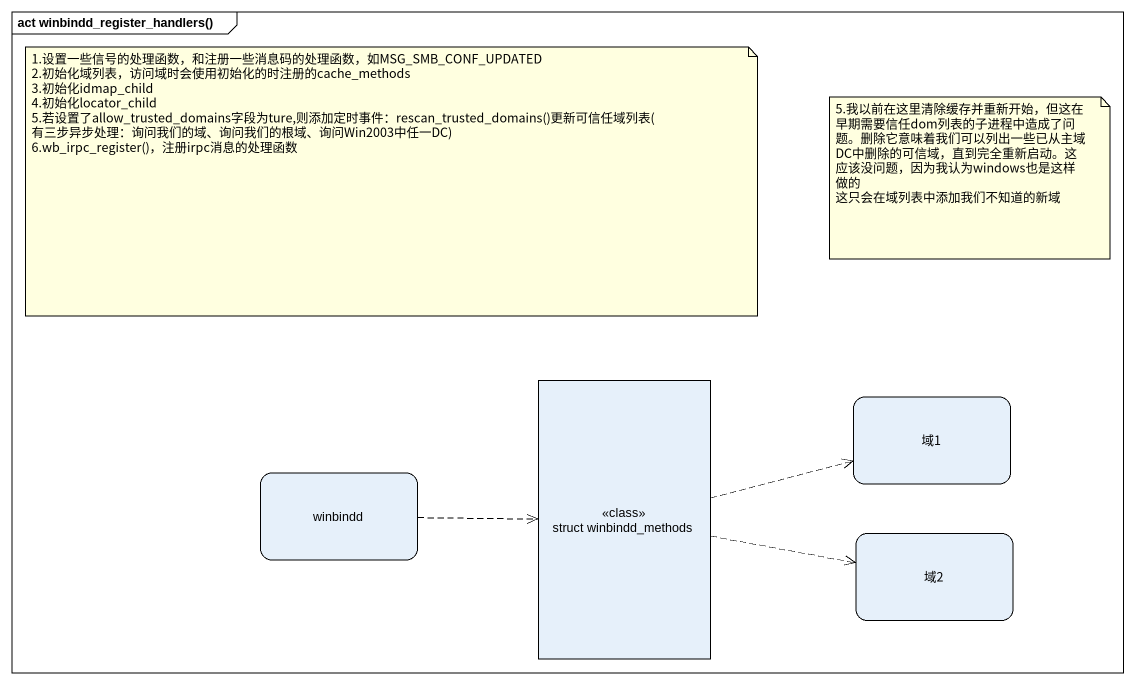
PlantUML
@startuml
mainframe act winbindd_register_handlers()
hide empty description
state "struct winbindd_methods" as struct_winbindd_methods <<class>>
state 域1
state winbindd
state 域2
struct_winbindd_methods -right[dashed]-> 域1
struct_winbindd_methods -right[dashed]-> 域2
winbindd -right[dashed]-> struct_winbindd_methods
note as N1
  1.设置一些信号的处理函数，和注册一些消息码的处理函数，如MSG_SMB_CONF_UPDATED
  2.初始化域列表，访问域时会使用初始化的时注册的cache_methods
  3.初始化idmap_child
  4.初始化locator_child
  5.若设置了allow_trusted_domains字段为ture,则添加定时事件：rescan_trusted_domains()更新可信任域列表(有三步异步处理：询问我们的域、询问我们的根域、询问Win2003中任一DC)
  6.wb_irpc_register()，注册irpc消息的处理函数
end note
note as N2
  5.我以前在这里清除缓存并重新开始，但这在早期需要信任dom列表的子进程中造成了问题。删除它意味着我们可以列出一些已从主域DC中删除的可信域，直到完全重新启动。这应该没问题，因为我认为windows也是这样做的
  这只会在域列表中添加我们不知道的新域
end note
@enduml
